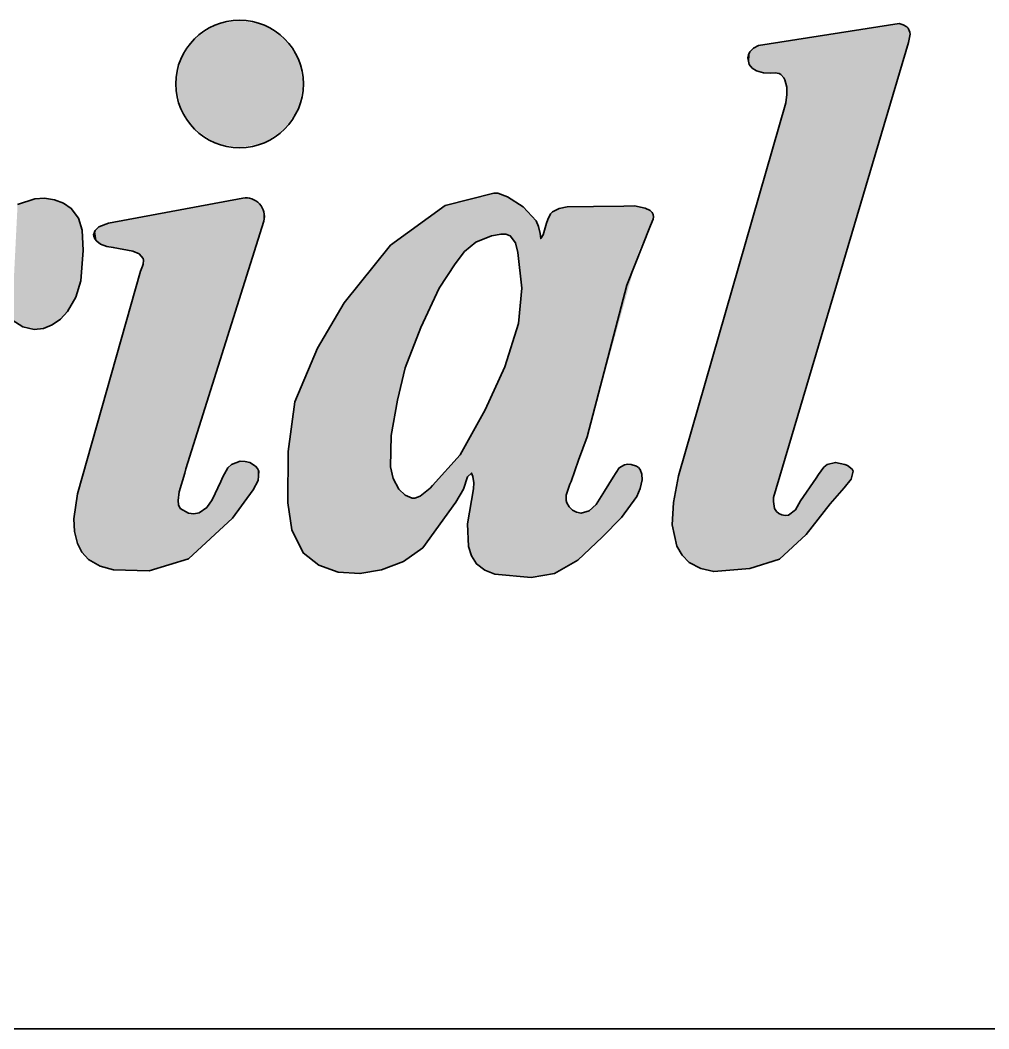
# Model space of a CAD drawing. Extents: x 23 to 417, y 3 to 294.
# Drawn here: x 306.885 to 309.359, y 38.237 to 40.814 of the extents above; entities that cross this region are included whole.
import ezdxf

# ---------------------------------------------------------------- set-up
doc = ezdxf.new("R2010")
doc.units = 0

msp = doc.modelspace()

# ---------------------------------------------------------------- linework, layer by layer
at = {"color": 6, "lineweight": 35, "ltscale": 0.009087}
msp.add_line((308.7708, 40.7486), (309.1299, 40.8052), dxfattribs=at)
msp.add_line((308.7708, 40.7486), (309.1299, 40.8052), dxfattribs=at)
at = {"color": 6, "lineweight": 35, "ltscale": 0.030318}
msp.add_line((309.1541, 40.7568), (308.8086, 39.5943), dxfattribs=at)
msp.add_line((309.1541, 40.7568), (308.8086, 39.5943), dxfattribs=at)
at = {"color": 6, "lineweight": 35, "ltscale": 0.024773}
msp.add_line((308.8408, 40.6021), (308.5667, 39.6498), dxfattribs=at)
msp.add_line((308.8408, 40.6021), (308.5667, 39.6498), dxfattribs=at)
at = {"color": 6, "lineweight": 35, "ltscale": 0.008709}
msp.add_line((307.1109, 40.295), (307.4534, 40.3589), dxfattribs=at)
msp.add_line((307.1109, 40.295), (307.4534, 40.3589), dxfattribs=at)
at = {"color": 6, "lineweight": 35, "ltscale": 0.016579}
msp.add_line((307.5073, 40.3003), (307.3083, 39.6677), dxfattribs=at)
msp.add_line((307.5073, 40.3003), (307.3083, 39.6677), dxfattribs=at)
at = {"color": 6, "lineweight": 35, "ltscale": 0.014777}
msp.add_line((307.1926, 40.1729), (307.0314, 39.6042), dxfattribs=at)
msp.add_line((307.1926, 40.1729), (307.0314, 39.6042), dxfattribs=at)
at = {"color": 7, "lineweight": 35}
msp.add_line((250.7625, 38.2375), (337.7625, 38.2375), dxfattribs=at)
at = {"color": 6, "lineweight": 35}
for points in [[(309.1299, 40.8052), (309.1403, 40.8021), (309.1492, 40.7969), (309.1527, 40.7929), (309.1573, 40.783), (309.1581, 40.7777), (309.1541, 40.7568)], [(309.1299, 40.8052), (309.1403, 40.8021), (309.1492, 40.7969), (309.1527, 40.7929), (309.1573, 40.783), (309.1581, 40.7777), (309.1541, 40.7568)], [(308.7708, 40.7486), (308.7581, 40.7419), (308.7483, 40.7327), (308.745, 40.7254), (308.7437, 40.7172), (308.7471, 40.7008), (308.7548, 40.6909), (308.7654, 40.684), (308.7831, 40.6789), (308.802, 40.6785), (308.813, 40.6791), (308.8231, 40.6775), (308.8277, 40.6748), (308.8352, 40.6663), (308.838, 40.6611), (308.843, 40.6427), (308.8432, 40.6239), (308.8408, 40.6021)], [(308.7708, 40.7486), (308.7581, 40.7419), (308.7483, 40.7327), (308.745, 40.7254), (308.7437, 40.7172), (308.7471, 40.7008), (308.7548, 40.6909), (308.7654, 40.684), (308.7831, 40.6789), (308.802, 40.6785), (308.813, 40.6791), (308.8231, 40.6775), (308.8277, 40.6748), (308.8352, 40.6663), (308.838, 40.6611), (308.843, 40.6427), (308.8432, 40.6239), (308.8408, 40.6021)], [(306.8783, 40.3431), (306.922, 40.3575), (306.9474, 40.3588), (306.9729, 40.3551), (306.9958, 40.3466), (307.0155, 40.333), (307.0336, 40.3081), (307.0433, 40.2776), (307.0458, 40.2251), (307.04, 40.1477), (307.027, 40.1063), (307.0057, 40.0696), (306.988, 40.0502), (306.9669, 40.0352), (306.9446, 40.0263), (306.9211, 40.0234), (306.8916, 40.03), (306.8637, 40.0484)], [(306.8783, 40.3431), (306.922, 40.3575), (306.9474, 40.3588), (306.9729, 40.3551), (306.9958, 40.3466), (307.0155, 40.333), (307.0336, 40.3081), (307.0433, 40.2776), (307.0458, 40.2251), (307.04, 40.1477), (307.027, 40.1063), (307.0057, 40.0696), (306.988, 40.0502), (306.9669, 40.0352), (306.9446, 40.0263), (306.9211, 40.0234), (306.8916, 40.03), (306.8637, 40.0484)], [(307.1109, 40.295), (307.086, 40.2856), (307.0766, 40.2765), (307.0724, 40.2652), (307.0727, 40.2618), (307.0754, 40.2551), (307.0804, 40.2489), (307.0901, 40.2415), (307.1061, 40.2356), (307.1225, 40.2334), (307.1731, 40.2238), (307.1888, 40.2166), (307.1987, 40.2053), (307.1997, 40.2007), (307.1989, 40.1905), (307.1975, 40.1854), (307.1926, 40.1729)], [(307.1109, 40.295), (307.086, 40.2856), (307.0766, 40.2765), (307.0724, 40.2652), (307.0727, 40.2618), (307.0754, 40.2551), (307.0804, 40.2489), (307.0901, 40.2415), (307.1061, 40.2356), (307.1225, 40.2334), (307.1731, 40.2238), (307.1888, 40.2166), (307.1987, 40.2053), (307.1997, 40.2007), (307.1989, 40.1905), (307.1975, 40.1854), (307.1926, 40.1729)], [(307.0314, 39.6042), (307.0224, 39.5403), (307.0233, 39.5081), (307.031, 39.477), (307.0427, 39.455), (307.0592, 39.4365), (307.0893, 39.419), (307.1236, 39.4095), (307.2146, 39.4071), (307.3152, 39.4376), (307.427, 39.5415), (307.48, 39.6137), (307.4928, 39.6381), (307.4944, 39.6618), (307.491, 39.6686), (307.4857, 39.6746), (307.4716, 39.6836), (307.4595, 39.6868), (307.4471, 39.687), (307.4248, 39.6789), (307.4157, 39.6703), (307.4028, 39.6475), (307.3977, 39.6351), (307.3755, 39.5883), (307.3616, 39.5686), (307.342, 39.5554), (307.3288, 39.5531), (307.315, 39.5543), (307.2935, 39.5668), (307.2893, 39.5759), (307.2881, 39.5865), (307.2911, 39.6093), (307.3053, 39.6566), (307.3083, 39.6677)], [(307.0314, 39.6042), (307.0224, 39.5403), (307.0233, 39.5081), (307.031, 39.477), (307.0427, 39.455), (307.0592, 39.4365), (307.0893, 39.419), (307.1236, 39.4095), (307.2146, 39.4071), (307.3152, 39.4376), (307.427, 39.5415), (307.48, 39.6137), (307.4928, 39.6381), (307.4944, 39.6618), (307.491, 39.6686), (307.4857, 39.6746), (307.4716, 39.6836), (307.4595, 39.6868), (307.4471, 39.687), (307.4248, 39.6789), (307.4157, 39.6703), (307.4028, 39.6475), (307.3977, 39.6351), (307.3755, 39.5883), (307.3616, 39.5686), (307.342, 39.5554), (307.3288, 39.5531), (307.315, 39.5543), (307.2935, 39.5668), (307.2893, 39.5759), (307.2881, 39.5865), (307.2911, 39.6093), (307.3053, 39.6566), (307.3083, 39.6677)], [(308.5667, 39.6498), (308.5536, 39.5815), (308.5503, 39.5247), (308.5624, 39.4702), (308.5757, 39.4475), (308.594, 39.4287), (308.6235, 39.4129), (308.6566, 39.4055), (308.7485, 39.4136), (308.8247, 39.4371), (308.8928, 39.5004), (308.9538, 39.578), (308.9894, 39.6196), (309.0077, 39.6413), (309.0129, 39.6621), (309.0097, 39.6673), (308.9982, 39.6759), (308.9911, 39.6792), (308.9673, 39.6842), (308.9461, 39.6792), (308.9376, 39.6724), (308.924, 39.6536), (308.9177, 39.6435), (308.878, 39.5856), (308.8651, 39.5634), (308.8472, 39.5495), (308.8392, 39.5489), (308.8307, 39.5505), (308.8228, 39.5539), (308.8164, 39.559), (308.8118, 39.5663), (308.8087, 39.5844), (308.8086, 39.5943)], [(308.5667, 39.6498), (308.5536, 39.5815), (308.5503, 39.5247), (308.5624, 39.4702), (308.5757, 39.4475), (308.594, 39.4287), (308.6235, 39.4129), (308.6566, 39.4055), (308.7485, 39.4136), (308.8247, 39.4371), (308.8928, 39.5004), (308.9538, 39.578), (308.9894, 39.6196), (309.0077, 39.6413), (309.0129, 39.6621), (309.0097, 39.6673), (308.9982, 39.6759), (308.9911, 39.6792), (308.9673, 39.6842), (308.9461, 39.6792), (308.9376, 39.6724), (308.924, 39.6536), (308.9177, 39.6435), (308.878, 39.5856), (308.8651, 39.5634), (308.8472, 39.5495), (308.8392, 39.5489), (308.8307, 39.5505), (308.8228, 39.5539), (308.8164, 39.559), (308.8118, 39.5663), (308.8087, 39.5844), (308.8086, 39.5943)]]:
    msp.add_lwpolyline(points, dxfattribs=at)
for points in [[(308.0947, 40.3714), (307.9707, 40.3399), (307.8309, 40.239), (307.7121, 40.0918), (307.6445, 39.9755), (307.5866, 39.8386), (307.5696, 39.7118), (307.569, 39.5808), (307.5789, 39.5121), (307.6077, 39.4529), (307.6476, 39.4216), (307.6969, 39.404), (307.7526, 39.4002), (307.8075, 39.4095), (307.8638, 39.431), (307.9131, 39.4657), (307.9976, 39.5828), (308.0169, 39.6156), (308.0276, 39.6469), (308.0378, 39.657), (308.0415, 39.6485), (308.0439, 39.6321), (308.0426, 39.6164), (308.0273, 39.5274), (308.0303, 39.4693), (308.0377, 39.4454), (308.0505, 39.4248), (308.0718, 39.4087), (308.0976, 39.3986), (308.19, 39.39), (308.2495, 39.4008), (308.3089, 39.4347), (308.3714, 39.4933), (308.4207, 39.5435), (308.4601, 39.5967), (308.4688, 39.6174), (308.4732, 39.6399), (308.473, 39.6538), (308.4686, 39.6661), (308.4643, 39.671), (308.4587, 39.6749), (308.4454, 39.6792), (308.437, 39.6794), (308.4287, 39.6779), (308.4146, 39.67), (308.3999, 39.6468), (308.3775, 39.6106), (308.3559, 39.5766), (308.3385, 39.5607), (308.3174, 39.5543), (308.3061, 39.5567), (308.2956, 39.5625), (308.2869, 39.5707), (308.2811, 39.5805), (308.2793, 39.587), (308.2796, 39.6005), (308.289, 39.6283), (308.2919, 39.6353), (308.3112, 39.69), (308.3328, 39.7494), (308.4348, 40.1371), (308.4951, 40.2894), (308.5019, 40.3057), (308.5026, 40.3115), (308.5019, 40.3171), (308.499, 40.3227), (308.4942, 40.3273), (308.4815, 40.3339), (308.4538, 40.3392), (308.4264, 40.3387), (308.3496, 40.3381), (308.2824, 40.3369), (308.2616, 40.3326), (308.2446, 40.3243), (308.2398, 40.3192), (308.2328, 40.3048), (308.2296, 40.2949), (308.2211, 40.2658), (308.2147, 40.256), (308.2129, 40.2686), (308.2092, 40.2866), (308.2027, 40.3015), (308.1697, 40.3369), (308.1296, 40.3626), (308.1047, 40.3714)], [(308.0947, 40.3714), (307.9707, 40.3399), (307.8309, 40.239), (307.7121, 40.0918), (307.6445, 39.9755), (307.5866, 39.8386), (307.5696, 39.7118), (307.569, 39.5808), (307.5789, 39.5121), (307.6077, 39.4529), (307.6476, 39.4216), (307.6969, 39.404), (307.7526, 39.4002), (307.8075, 39.4095), (307.8638, 39.431), (307.9131, 39.4657), (307.9976, 39.5828), (308.0169, 39.6156), (308.0276, 39.6469), (308.0378, 39.657), (308.0415, 39.6485), (308.0439, 39.6321), (308.0426, 39.6164), (308.0273, 39.5274), (308.0303, 39.4693), (308.0377, 39.4454), (308.0505, 39.4248), (308.0718, 39.4087), (308.0976, 39.3986), (308.19, 39.39), (308.2495, 39.4008), (308.3089, 39.4347), (308.3714, 39.4933), (308.4207, 39.5435), (308.4601, 39.5967), (308.4688, 39.6174), (308.4732, 39.6399), (308.473, 39.6538), (308.4686, 39.6661), (308.4643, 39.671), (308.4587, 39.6749), (308.4454, 39.6792), (308.437, 39.6794), (308.4287, 39.6779), (308.4146, 39.67), (308.3999, 39.6468), (308.3775, 39.6106), (308.3559, 39.5766), (308.3385, 39.5607), (308.3174, 39.5543), (308.3061, 39.5567), (308.2956, 39.5625), (308.2869, 39.5707), (308.2811, 39.5805), (308.2793, 39.587), (308.2796, 39.6005), (308.289, 39.6283), (308.2919, 39.6353), (308.3112, 39.69), (308.3328, 39.7494), (308.4348, 40.1371), (308.4951, 40.2894), (308.5019, 40.3057), (308.5026, 40.3115), (308.5019, 40.3171), (308.499, 40.3227), (308.4942, 40.3273), (308.4815, 40.3339), (308.4538, 40.3392), (308.4264, 40.3387), (308.3496, 40.3381), (308.2824, 40.3369), (308.2616, 40.3326), (308.2446, 40.3243), (308.2398, 40.3192), (308.2328, 40.3048), (308.2296, 40.2949), (308.2211, 40.2658), (308.2147, 40.256), (308.2129, 40.2686), (308.2092, 40.2866), (308.2027, 40.3015), (308.1697, 40.3369), (308.1296, 40.3626), (308.1047, 40.3714)], [(308.089, 40.2628), (308.0485, 40.2469), (308.0196, 40.2225), (307.9956, 40.1917), (307.9552, 40.1288), (307.9086, 40.0288), (307.8685, 39.9253), (307.8485, 39.8435), (307.8329, 39.7529), (307.8305, 39.6725), (307.8373, 39.6428), (307.8524, 39.6155), (307.868, 39.6005), (307.886, 39.5928), (307.8929, 39.593), (307.9064, 39.5978), (307.9322, 39.6187), (307.9383, 39.6249), (308.0086, 39.7037), (308.0727, 39.8185), (308.1227, 39.9286), (308.1581, 40.0388), (308.166, 40.1291), (308.1562, 40.2204), (308.15, 40.2449), (308.1368, 40.2627), (308.1256, 40.2667), (308.1131, 40.2674)], [(308.089, 40.2628), (308.0485, 40.2469), (308.0196, 40.2225), (307.9956, 40.1917), (307.9552, 40.1288), (307.9086, 40.0288), (307.8685, 39.9253), (307.8485, 39.8435), (307.8329, 39.7529), (307.8305, 39.6725), (307.8373, 39.6428), (307.8524, 39.6155), (307.868, 39.6005), (307.886, 39.5928), (307.8929, 39.593), (307.9064, 39.5978), (307.9322, 39.6187), (307.9383, 39.6249), (308.0086, 39.7037), (308.0727, 39.8185), (308.1227, 39.9286), (308.1581, 40.0388), (308.166, 40.1291), (308.1562, 40.2204), (308.15, 40.2449), (308.1368, 40.2627), (308.1256, 40.2667), (308.1131, 40.2674)]]:
    msp.add_lwpolyline(points, close=True, dxfattribs=at)
msp.add_circle((307.4453, 40.6508), 0.1629, dxfattribs=at)
msp.add_circle((307.4453, 40.6508), 0.1629, dxfattribs=at)
msp.add_arc((307.4616, 40.3124), 0.0472, 345.222, 100.0834, dxfattribs=at)
msp.add_arc((307.4616, 40.3124), 0.0472, 345.222, 100.0834, dxfattribs=at)
at = {"color": 6, "lineweight": 5}
for points in [[(307.5958, 40.5884), (307.3302, 40.7659), (307.4453, 40.8136), (307.383, 40.8012)], [(307.5958, 40.5884), (307.3302, 40.7659), (307.4453, 40.8136), (307.383, 40.8012)], [(307.5958, 40.5884), (307.4453, 40.8136), (307.5605, 40.7659), (307.5077, 40.8012)], [(307.5958, 40.5884), (307.4453, 40.8136), (307.5605, 40.7659), (307.5077, 40.8012)], [(309.1299, 40.8052), (308.7708, 40.7486), (308.802, 40.6785), (308.7831, 40.6789)], [(309.1299, 40.8052), (308.7831, 40.6789), (308.7708, 40.7486)], [(309.1299, 40.8052), (308.813, 40.6791), (308.7831, 40.6789), (308.802, 40.6785)], [(309.1299, 40.8052), (308.802, 40.6785), (308.8231, 40.6775), (308.813, 40.6791)], [(309.1299, 40.8052), (308.8277, 40.6748), (308.813, 40.6791), (308.8231, 40.6775)], [(309.1299, 40.8052), (308.8231, 40.6775), (308.8352, 40.6663), (308.8277, 40.6748)], [(309.1299, 40.8052), (308.838, 40.6611), (308.8277, 40.6748), (308.8352, 40.6663)], [(309.1299, 40.8052), (308.8352, 40.6663), (308.843, 40.6427), (308.838, 40.6611)], [(309.1299, 40.8052), (308.8432, 40.6239), (308.838, 40.6611), (308.843, 40.6427)], [(309.1299, 40.8052), (308.843, 40.6427), (309.1541, 40.7568), (308.8432, 40.6239)], [(309.1541, 40.7568), (308.8432, 40.6239), (309.1403, 40.8021), (309.1299, 40.8052)], [(309.1299, 40.8052), (309.1541, 40.7568), (309.1403, 40.8021)], [(309.1541, 40.7568), (309.1527, 40.7929), (309.1403, 40.8021), (309.1492, 40.7969)], [(309.1541, 40.7568), (309.1403, 40.8021), (309.1527, 40.7929), (309.1492, 40.7969)], [(309.1541, 40.7568), (309.1581, 40.7777), (309.1527, 40.7929), (309.1573, 40.783)], [(309.1541, 40.7568), (309.1527, 40.7929), (309.1581, 40.7777), (309.1573, 40.783)], [(307.5958, 40.5884), (307.2825, 40.6508), (307.3302, 40.7659), (307.2949, 40.7131)], [(307.5958, 40.5884), (307.2825, 40.6508), (307.3302, 40.7659), (307.2949, 40.7131)], [(307.5958, 40.5884), (307.5605, 40.7659), (307.6082, 40.6508), (307.5958, 40.7131)], [(307.5958, 40.5884), (307.5605, 40.7659), (307.6082, 40.6508), (307.5958, 40.7131)], [(308.8408, 40.6021), (308.8086, 39.5943), (308.8432, 40.6239), (309.1541, 40.7568)], [(309.1541, 40.7568), (308.8086, 39.5943), (308.8432, 40.6239), (308.8408, 40.6021)], [(308.7437, 40.7172), (308.745, 40.7254), (308.7471, 40.7008), (308.7483, 40.7327)], [(308.7548, 40.6909), (308.7483, 40.7327), (308.7471, 40.7008), (308.745, 40.7254)], [(308.7471, 40.7008), (308.7483, 40.7327), (308.7548, 40.6909), (308.7581, 40.7419)], [(308.7654, 40.684), (308.7581, 40.7419), (308.7548, 40.6909), (308.7483, 40.7327)], [(308.7548, 40.6909), (308.7581, 40.7419), (308.7654, 40.684), (308.7708, 40.7486)], [(308.7831, 40.6789), (308.7708, 40.7486), (308.7654, 40.684), (308.7581, 40.7419)], [(308.7654, 40.684), (308.7708, 40.7486), (308.7831, 40.6789)], [(308.7471, 40.7008), (308.745, 40.7254), (308.7437, 40.7172)], [(307.5958, 40.5884), (307.3302, 40.5356), (307.2825, 40.6508), (307.2949, 40.5884)], [(307.5958, 40.5884), (307.3302, 40.5356), (307.2825, 40.6508), (307.2949, 40.5884)], [(308.8408, 40.6021), (308.5667, 39.6498), (308.594, 39.4287), (308.5757, 39.4475)], [(308.8408, 40.6021), (308.594, 39.4287), (308.5667, 39.6498), (308.5757, 39.4475)], [(308.8408, 40.6021), (308.594, 39.4287), (308.6566, 39.4055), (308.6235, 39.4129)], [(308.8408, 40.6021), (308.6566, 39.4055), (308.594, 39.4287), (308.6235, 39.4129)], [(308.8408, 40.6021), (308.6566, 39.4055), (308.8086, 39.5943), (308.7485, 39.4136)], [(308.8408, 40.6021), (308.8086, 39.5943), (308.6566, 39.4055), (308.7485, 39.4136)], [(307.5958, 40.5884), (307.4453, 40.4879), (307.3302, 40.5356), (307.383, 40.5003)], [(307.5958, 40.5884), (307.4453, 40.4879), (307.3302, 40.5356), (307.383, 40.5003)], [(307.5958, 40.5884), (307.5605, 40.5356), (307.4453, 40.4879), (307.5077, 40.5003)], [(307.5958, 40.5884), (307.5605, 40.5356), (307.4453, 40.4879), (307.5077, 40.5003)], [(308.0947, 40.3714), (307.9707, 40.3399), (308.0196, 40.2225), (307.9956, 40.1917)], [(308.0947, 40.3714), (307.9707, 40.3399), (308.0196, 40.2225), (307.9956, 40.1917)], [(308.0947, 40.3714), (308.0196, 40.2225), (308.089, 40.2628), (308.0485, 40.2469)], [(308.0947, 40.3714), (308.0196, 40.2225), (308.089, 40.2628), (308.0485, 40.2469)], [(308.0947, 40.3714), (308.089, 40.2628), (308.1047, 40.3714), (308.1131, 40.2674)], [(308.0947, 40.3714), (308.089, 40.2628), (308.1047, 40.3714), (308.1131, 40.2674)], [(308.1296, 40.3626), (308.1047, 40.3714), (308.1256, 40.2667), (308.1131, 40.2674)], [(308.1296, 40.3626), (308.1047, 40.3714), (308.1256, 40.2667), (308.1131, 40.2674)], [(306.8916, 40.03), (306.8637, 40.0484), (306.922, 40.3575), (306.8783, 40.3431)], [(306.8783, 40.3431), (306.8637, 40.0484), (306.922, 40.3575), (306.8916, 40.03)], [(306.8916, 40.03), (306.922, 40.3575), (306.9211, 40.0234)], [(306.8916, 40.03), (306.9211, 40.0234), (306.922, 40.3575), (306.9446, 40.0263)], [(306.9211, 40.0234), (306.922, 40.3575), (306.9446, 40.0263), (306.9474, 40.3588)], [(306.922, 40.3575), (306.9446, 40.0263), (306.9474, 40.3588), (306.9669, 40.0352)], [(306.9446, 40.0263), (306.9474, 40.3588), (306.9669, 40.0352), (306.9729, 40.3551)], [(306.9474, 40.3588), (306.9669, 40.0352), (306.9729, 40.3551), (306.988, 40.0502)], [(306.9669, 40.0352), (306.9729, 40.3551), (306.988, 40.0502), (306.9958, 40.3466)], [(306.9729, 40.3551), (306.988, 40.0502), (306.9958, 40.3466), (307.0057, 40.0696)], [(306.988, 40.0502), (306.9958, 40.3466), (307.0057, 40.0696), (307.0155, 40.333)], [(306.9958, 40.3466), (307.0057, 40.0696), (307.0155, 40.333), (307.027, 40.1063)], [(307.4534, 40.3589), (307.1109, 40.295), (307.1731, 40.2238), (307.1225, 40.2334)], [(307.453, 40.3588), (307.1225, 40.2334), (307.1109, 40.295)], [(307.453, 40.3588), (307.1888, 40.2166), (307.1225, 40.2334), (307.1731, 40.2238)], [(307.4534, 40.3589), (307.1731, 40.2238), (307.1987, 40.2053), (307.1888, 40.2166)], [(307.453, 40.3588), (307.1997, 40.2007), (307.1888, 40.2166), (307.1987, 40.2053)], [(307.4534, 40.3589), (307.1987, 40.2053), (307.2146, 39.4071), (307.1997, 40.2007)], [(307.2146, 39.4071), (307.1997, 40.2007), (307.2911, 39.6093), (307.453, 40.3588)], [(307.4534, 40.3589), (307.2146, 39.4071), (307.3053, 39.6566), (307.2911, 39.6093)], [(307.3053, 39.6566), (307.2911, 39.6093), (307.3083, 39.6677), (307.453, 40.3588)], [(307.4534, 40.3589), (307.3053, 39.6566), (307.3083, 39.6677)], [(307.5067, 40.2982), (307.3083, 39.6677), (307.4593, 40.3596), (307.453, 40.3588)], [(307.5067, 40.2982), (307.4534, 40.3589), (307.3083, 39.6677)], [(307.5067, 40.2982), (307.4652, 40.3595), (307.4534, 40.3589), (307.4593, 40.3596)], [(307.5067, 40.2982), (307.4593, 40.3596), (307.471, 40.3587), (307.4652, 40.3595)], [(307.5067, 40.2982), (307.4767, 40.3571), (307.4652, 40.3595), (307.471, 40.3587)], [(307.5067, 40.2982), (307.471, 40.3587), (307.4822, 40.3549), (307.4767, 40.3571)], [(307.5067, 40.2982), (307.4874, 40.352), (307.4767, 40.3571), (307.4822, 40.3549)], [(307.5067, 40.2982), (307.4822, 40.3549), (307.4921, 40.3485), (307.4874, 40.352)], [(307.5067, 40.2982), (307.4964, 40.3444), (307.4874, 40.352), (307.4921, 40.3485)], [(307.5067, 40.2982), (307.4921, 40.3485), (307.5001, 40.3398), (307.4964, 40.3444)], [(307.5067, 40.2982), (307.5032, 40.3348), (307.4964, 40.3444), (307.5001, 40.3398)], [(308.1296, 40.3626), (308.1256, 40.2667), (308.1368, 40.2627)], [(308.1296, 40.3626), (308.1256, 40.2667), (308.1368, 40.2627)], [(308.1697, 40.3369), (308.1296, 40.3626), (308.15, 40.2449), (308.1368, 40.2627)], [(308.1697, 40.3369), (308.1296, 40.3626), (308.15, 40.2449), (308.1368, 40.2627)], [(307.0057, 40.0696), (307.0155, 40.333), (307.027, 40.1063), (307.0336, 40.3081)], [(307.0155, 40.333), (307.027, 40.1063), (307.0336, 40.3081), (307.04, 40.1477)], [(307.5067, 40.2982), (307.5001, 40.3398), (307.5057, 40.3294), (307.5032, 40.3348)], [(307.5067, 40.2982), (307.5075, 40.3237), (307.5032, 40.3348), (307.5057, 40.3294)], [(307.5067, 40.2982), (307.5057, 40.3294), (307.5073, 40.3003), (307.5075, 40.3237)], [(307.5067, 40.2982), (307.5073, 40.3003), (307.5075, 40.3237), (307.5085, 40.3061)], [(307.5085, 40.3061), (307.5073, 40.3003), (307.5086, 40.3179), (307.5075, 40.3237)], [(307.5075, 40.3237), (307.5085, 40.3061), (307.5086, 40.3179), (307.5089, 40.312)], [(307.5085, 40.3061), (307.5086, 40.3179), (307.5089, 40.312)], [(307.9707, 40.3399), (307.8309, 40.239), (307.9086, 40.0288), (307.8685, 39.9253)], [(307.9707, 40.3399), (307.8309, 40.239), (307.9086, 40.0288), (307.8685, 39.9253)], [(307.9707, 40.3399), (307.9086, 40.0288), (307.9956, 40.1917), (307.9552, 40.1288)], [(307.9707, 40.3399), (307.9086, 40.0288), (307.9956, 40.1917), (307.9552, 40.1288)], [(308.1697, 40.3369), (308.15, 40.2449), (308.166, 40.1291), (308.1562, 40.2204)], [(308.1697, 40.3369), (308.15, 40.2449), (308.166, 40.1291), (308.1562, 40.2204)], [(308.1697, 40.3369), (308.166, 40.1291), (308.2027, 40.3015), (308.19, 39.39)], [(308.1697, 40.3369), (308.166, 40.1291), (308.2027, 40.3015), (308.19, 39.39)], [(308.2495, 39.4008), (308.2446, 40.3243), (308.2328, 40.3048), (308.2398, 40.3192)], [(308.2495, 39.4008), (308.2446, 40.3243), (308.2328, 40.3048), (308.2398, 40.3192)], [(308.2446, 40.3243), (308.2495, 39.4008), (308.2616, 40.3326), (308.2793, 39.587)], [(308.2446, 40.3243), (308.2495, 39.4008), (308.2616, 40.3326), (308.2793, 39.587)], [(308.2616, 40.3326), (308.2793, 39.587), (308.2824, 40.3369), (308.2796, 39.6005)], [(308.2616, 40.3326), (308.2793, 39.587), (308.2824, 40.3369), (308.2796, 39.6005)], [(308.2824, 40.3369), (308.2796, 39.6005), (308.289, 39.6283)], [(308.2824, 40.3369), (308.2796, 39.6005), (308.289, 39.6283)], [(308.3496, 40.3381), (308.2824, 40.3369), (308.2919, 39.6353), (308.289, 39.6283)], [(308.3496, 40.3381), (308.2824, 40.3369), (308.2919, 39.6353), (308.289, 39.6283)], [(308.3496, 40.3381), (308.2919, 39.6353), (308.3328, 39.7494), (308.3112, 39.69)], [(308.3496, 40.3381), (308.2919, 39.6353), (308.3328, 39.7494), (308.3112, 39.69)], [(308.4648, 40.2235), (308.3496, 40.3381), (308.3328, 39.7494)], [(308.4648, 40.2235), (308.3496, 40.3381), (308.3328, 39.7494)], [(308.4648, 40.2235), (308.4538, 40.3392), (308.3496, 40.3381), (308.4264, 40.3387)], [(308.4648, 40.2235), (308.4538, 40.3392), (308.3496, 40.3381), (308.4264, 40.3387)], [(308.4648, 40.2235), (308.4951, 40.2894), (308.4538, 40.3392), (308.4815, 40.3339)], [(308.4648, 40.2235), (308.4951, 40.2894), (308.4538, 40.3392), (308.4815, 40.3339)], [(308.4951, 40.2894), (308.4942, 40.3273), (308.4815, 40.3339)], [(308.4951, 40.2894), (308.4942, 40.3273), (308.4815, 40.3339)], [(308.5019, 40.3057), (308.499, 40.3227), (308.4951, 40.2894), (308.4942, 40.3273)], [(308.5019, 40.3057), (308.499, 40.3227), (308.4951, 40.2894), (308.4942, 40.3273)], [(308.5026, 40.3115), (308.5019, 40.3171), (308.5019, 40.3057), (308.499, 40.3227)], [(308.5026, 40.3115), (308.5019, 40.3171), (308.5019, 40.3057), (308.499, 40.3227)], [(307.027, 40.1063), (307.0336, 40.3081), (307.04, 40.1477), (307.0433, 40.2776)], [(307.0336, 40.3081), (307.04, 40.1477), (307.0433, 40.2776), (307.0458, 40.2251)], [(307.1109, 40.295), (307.0901, 40.2415), (307.086, 40.2856), (307.0804, 40.2489)], [(307.086, 40.2856), (307.0901, 40.2415), (307.1109, 40.295), (307.1061, 40.2356)], [(307.1225, 40.2334), (307.1061, 40.2356), (307.1109, 40.295), (307.0901, 40.2415)], [(307.1109, 40.295), (307.1061, 40.2356), (307.1225, 40.2334)], [(308.2495, 39.4008), (308.2027, 40.3015), (308.19, 39.39)], [(308.2495, 39.4008), (308.2027, 40.3015), (308.19, 39.39)], [(308.2495, 39.4008), (308.2129, 40.2686), (308.2027, 40.3015), (308.2092, 40.2866)], [(308.2495, 39.4008), (308.2129, 40.2686), (308.2027, 40.3015), (308.2092, 40.2866)], [(308.2495, 39.4008), (308.2328, 40.3048), (308.2211, 40.2658), (308.2296, 40.2949)], [(308.2495, 39.4008), (308.2328, 40.3048), (308.2211, 40.2658), (308.2296, 40.2949)], [(307.04, 40.1477), (307.0433, 40.2776), (307.0458, 40.2251)], [(307.0727, 40.2618), (307.0766, 40.2765), (307.0724, 40.2652)], [(307.0766, 40.2765), (307.0727, 40.2618), (307.0724, 40.2652)], [(307.0727, 40.2618), (307.0754, 40.2551), (307.0766, 40.2765), (307.0804, 40.2489)], [(307.0766, 40.2765), (307.0754, 40.2551), (307.0727, 40.2618)], [(307.086, 40.2856), (307.0804, 40.2489), (307.0766, 40.2765), (307.0754, 40.2551)], [(307.0766, 40.2765), (307.0804, 40.2489), (307.086, 40.2856), (307.0901, 40.2415)], [(308.2495, 39.4008), (308.2211, 40.2658), (308.2129, 40.2686), (308.2147, 40.256)], [(308.2495, 39.4008), (308.2211, 40.2658), (308.2129, 40.2686), (308.2147, 40.256)], [(307.8309, 40.239), (307.7121, 40.0918), (307.8075, 39.4095), (307.7526, 39.4002)], [(307.8309, 40.239), (307.7121, 40.0918), (307.8075, 39.4095), (307.7526, 39.4002)], [(307.8309, 40.239), (307.8075, 39.4095), (307.8329, 39.7529), (307.8305, 39.6725)], [(307.8309, 40.239), (307.8075, 39.4095), (307.8329, 39.7529), (307.8305, 39.6725)], [(307.8309, 40.239), (307.8329, 39.7529), (307.8685, 39.9253), (307.8485, 39.8435)], [(307.8309, 40.239), (307.8329, 39.7529), (307.8685, 39.9253), (307.8485, 39.8435)], [(307.2146, 39.4071), (307.1997, 40.2007), (307.1975, 40.1854), (307.1989, 40.1905)], [(307.2146, 39.4071), (307.1975, 40.1854), (307.1997, 40.2007), (307.1989, 40.1905)], [(307.1926, 40.1729), (307.0314, 39.6042), (307.0592, 39.4365), (307.0427, 39.455)], [(307.1926, 40.1729), (307.0592, 39.4365), (307.0314, 39.6042), (307.0427, 39.455)], [(307.1926, 40.1729), (307.0592, 39.4365), (307.1236, 39.4095), (307.0893, 39.419)], [(307.1926, 40.1729), (307.1236, 39.4095), (307.0592, 39.4365), (307.0893, 39.419)], [(307.2146, 39.4071), (307.1975, 40.1854), (307.1236, 39.4095), (307.1926, 40.1729)], [(307.2146, 39.4071), (307.1236, 39.4095), (307.1975, 40.1854), (307.1926, 40.1729)], [(308.1227, 39.9286), (308.19, 39.39), (308.1581, 40.0388), (308.166, 40.1291)], [(308.1227, 39.9286), (308.19, 39.39), (308.1581, 40.0388), (308.166, 40.1291)], [(307.6445, 39.9755), (307.6476, 39.4216), (307.7121, 40.0918), (307.6969, 39.404)], [(307.6445, 39.9755), (307.6476, 39.4216), (307.7121, 40.0918), (307.6969, 39.404)], [(307.7121, 40.0918), (307.6969, 39.404), (307.7526, 39.4002)], [(307.7121, 40.0918), (307.6969, 39.404), (307.7526, 39.4002)], [(307.5866, 39.8386), (307.6077, 39.4529), (307.6445, 39.9755), (307.6476, 39.4216)], [(307.5866, 39.8386), (307.6077, 39.4529), (307.6445, 39.9755), (307.6476, 39.4216)], [(308.0727, 39.8185), (308.0976, 39.3986), (308.1227, 39.9286), (308.19, 39.39)], [(308.0727, 39.8185), (308.0976, 39.3986), (308.1227, 39.9286), (308.19, 39.39)], [(307.5696, 39.7118), (307.5789, 39.5121), (307.5866, 39.8386), (307.6077, 39.4529)], [(307.5696, 39.7118), (307.5789, 39.5121), (307.5866, 39.8386), (307.6077, 39.4529)], [(308.0727, 39.8185), (308.0086, 39.7037), (308.0276, 39.6469), (308.0169, 39.6156)], [(308.0727, 39.8185), (308.0086, 39.7037), (308.0276, 39.6469), (308.0169, 39.6156)], [(308.0727, 39.8185), (308.0276, 39.6469), (308.0415, 39.6485), (308.0378, 39.657)], [(308.0727, 39.8185), (308.0276, 39.6469), (308.0415, 39.6485), (308.0378, 39.657)], [(308.0727, 39.8185), (308.0415, 39.6485), (308.0505, 39.4248), (308.0439, 39.6321)], [(308.0727, 39.8185), (308.0415, 39.6485), (308.0505, 39.4248), (308.0439, 39.6321)], [(308.0505, 39.4248), (308.0718, 39.4087), (308.0727, 39.8185), (308.0976, 39.3986)], [(308.0505, 39.4248), (308.0718, 39.4087), (308.0727, 39.8185), (308.0976, 39.3986)], [(307.5789, 39.5121), (307.5696, 39.7118), (307.569, 39.5808)], [(307.5789, 39.5121), (307.5696, 39.7118), (307.569, 39.5808)], [(307.9976, 39.5828), (308.0169, 39.6156), (307.9383, 39.6249), (308.0086, 39.7037)], [(307.9976, 39.5828), (308.0169, 39.6156), (307.9383, 39.6249), (308.0086, 39.7037)], [(307.427, 39.5415), (307.4248, 39.6789), (307.4028, 39.6475), (307.4157, 39.6703)], [(307.4157, 39.6703), (307.4248, 39.6789), (307.427, 39.5415), (307.4471, 39.687)], [(307.4471, 39.687), (307.4248, 39.6789), (307.48, 39.6137), (307.427, 39.5415)], [(307.427, 39.5415), (307.4471, 39.687), (307.48, 39.6137), (307.4595, 39.6868)], [(307.4471, 39.687), (307.48, 39.6137), (307.4595, 39.6868)], [(307.48, 39.6137), (307.4716, 39.6836), (307.4595, 39.6868)], [(307.4595, 39.6868), (307.4716, 39.6836), (307.48, 39.6137), (307.4857, 39.6746)], [(307.4928, 39.6381), (307.4857, 39.6746), (307.48, 39.6137), (307.4716, 39.6836)], [(307.48, 39.6137), (307.4857, 39.6746), (307.4928, 39.6381), (307.491, 39.6686)], [(307.4944, 39.6618), (307.491, 39.6686), (307.4928, 39.6381), (307.4857, 39.6746)], [(307.8638, 39.431), (307.8373, 39.6428), (307.8075, 39.4095), (307.8305, 39.6725)], [(307.8638, 39.431), (307.8373, 39.6428), (307.8075, 39.4095), (307.8305, 39.6725)], [(308.4207, 39.5435), (308.4287, 39.6779), (308.3999, 39.6468), (308.4146, 39.67)], [(308.4207, 39.5435), (308.4287, 39.6779), (308.3999, 39.6468), (308.4146, 39.67)], [(308.4601, 39.5967), (308.4287, 39.6779), (308.4207, 39.5435)], [(308.4601, 39.5967), (308.4287, 39.6779), (308.4207, 39.5435)], [(308.4601, 39.5967), (308.4454, 39.6792), (308.4287, 39.6779), (308.437, 39.6794)], [(308.4601, 39.5967), (308.4454, 39.6792), (308.4287, 39.6779), (308.437, 39.6794)], [(308.4601, 39.5967), (308.4643, 39.671), (308.4454, 39.6792), (308.4587, 39.6749)], [(308.4601, 39.5967), (308.4643, 39.671), (308.4454, 39.6792), (308.4587, 39.6749)], [(308.9538, 39.578), (308.9461, 39.6792), (308.924, 39.6536), (308.9376, 39.6724)], [(308.9538, 39.578), (308.924, 39.6536), (308.9376, 39.6724)], [(308.9376, 39.6724), (308.9461, 39.6792), (308.9538, 39.578), (308.9673, 39.6842)], [(308.9673, 39.6842), (308.9461, 39.6792), (308.9894, 39.6196), (308.9538, 39.578)], [(308.9538, 39.578), (308.9673, 39.6842), (308.9894, 39.6196), (308.9911, 39.6792)], [(308.9673, 39.6842), (308.9894, 39.6196), (308.9911, 39.6792)], [(309.0077, 39.6413), (308.9982, 39.6759), (308.9894, 39.6196), (308.9911, 39.6792)], [(309.0077, 39.6413), (308.9894, 39.6196), (308.9982, 39.6759), (308.9911, 39.6792)], [(309.0077, 39.6413), (309.0129, 39.6621), (308.9982, 39.6759), (309.0097, 39.6673)], [(309.0077, 39.6413), (308.9982, 39.6759), (309.0129, 39.6621), (309.0097, 39.6673)], [(307.427, 39.5415), (307.4028, 39.6475), (307.3755, 39.5883), (307.3977, 39.6351)], [(307.427, 39.5415), (307.3755, 39.5883), (307.4028, 39.6475), (307.3977, 39.6351)], [(307.427, 39.5415), (307.4028, 39.6475), (307.4157, 39.6703)], [(307.4928, 39.6381), (307.491, 39.6686), (307.4944, 39.6618)], [(308.4207, 39.5435), (308.3999, 39.6468), (308.3714, 39.4933), (308.3775, 39.6106)], [(308.4207, 39.5435), (308.3999, 39.6468), (308.3714, 39.4933), (308.3775, 39.6106)], [(308.4688, 39.6174), (308.4686, 39.6661), (308.4601, 39.5967), (308.4643, 39.671)], [(308.4688, 39.6174), (308.4686, 39.6661), (308.4601, 39.5967), (308.4643, 39.671)], [(308.4688, 39.6174), (308.4732, 39.6399), (308.4686, 39.6661), (308.473, 39.6538)], [(308.4688, 39.6174), (308.4732, 39.6399), (308.4686, 39.6661), (308.473, 39.6538)], [(308.5624, 39.4702), (308.5503, 39.5247), (308.5667, 39.6498), (308.5536, 39.5815)], [(308.5624, 39.4702), (308.5757, 39.4475), (308.5536, 39.5815), (308.5667, 39.6498)], [(308.5624, 39.4702), (308.5667, 39.6498), (308.5757, 39.4475)], [(308.9538, 39.578), (308.924, 39.6536), (308.8928, 39.5004), (308.9177, 39.6435)], [(308.8928, 39.5004), (308.9177, 39.6435), (308.9538, 39.578), (308.924, 39.6536)], [(307.8638, 39.431), (307.868, 39.6005), (307.8373, 39.6428), (307.8524, 39.6155)], [(307.8638, 39.431), (307.868, 39.6005), (307.8373, 39.6428), (307.8524, 39.6155)], [(307.9976, 39.5828), (307.9383, 39.6249), (307.9131, 39.4657), (307.9322, 39.6187)], [(307.9976, 39.5828), (307.9383, 39.6249), (307.9131, 39.4657), (307.9322, 39.6187)], [(308.0426, 39.6164), (308.0377, 39.4454), (308.0439, 39.6321), (308.0505, 39.4248)], [(308.0426, 39.6164), (308.0377, 39.4454), (308.0439, 39.6321), (308.0505, 39.4248)], [(308.8928, 39.5004), (308.9177, 39.6435), (308.8651, 39.5634), (308.878, 39.5856)], [(308.8651, 39.5634), (308.878, 39.5856), (308.8928, 39.5004), (308.9177, 39.6435)], [(307.0314, 39.6042), (307.0224, 39.5403), (307.031, 39.477), (307.0233, 39.5081)], [(307.0314, 39.6042), (307.0233, 39.5081), (307.0224, 39.5403)], [(307.0314, 39.6042), (307.0427, 39.455), (307.0233, 39.5081), (307.031, 39.477)], [(307.0314, 39.6042), (307.031, 39.477), (307.0427, 39.455)], [(307.2146, 39.4071), (307.2881, 39.5865), (307.2911, 39.6093)], [(307.2146, 39.4071), (307.2911, 39.6093), (307.2893, 39.5759), (307.2881, 39.5865)], [(307.9131, 39.4657), (307.868, 39.6005), (307.8638, 39.431)], [(307.9131, 39.4657), (307.868, 39.6005), (307.8638, 39.431)], [(307.9131, 39.4657), (307.8929, 39.593), (307.868, 39.6005), (307.886, 39.5928)], [(307.9131, 39.4657), (307.8929, 39.593), (307.868, 39.6005), (307.886, 39.5928)], [(307.9131, 39.4657), (307.9322, 39.6187), (307.8929, 39.593), (307.9064, 39.5978)], [(307.9131, 39.4657), (307.9322, 39.6187), (307.8929, 39.593), (307.9064, 39.5978)], [(308.0426, 39.6164), (308.0273, 39.5274), (308.0377, 39.4454), (308.0303, 39.4693)], [(308.0426, 39.6164), (308.0273, 39.5274), (308.0377, 39.4454), (308.0303, 39.4693)], [(308.3714, 39.4933), (308.3775, 39.6106), (308.3385, 39.5607), (308.3559, 39.5766)], [(308.3714, 39.4933), (308.3775, 39.6106), (308.3385, 39.5607), (308.3559, 39.5766)], [(307.3152, 39.4376), (307.2893, 39.5759), (307.2146, 39.4071), (307.2881, 39.5865)], [(307.3152, 39.4376), (307.2146, 39.4071), (307.2935, 39.5668), (307.2893, 39.5759)], [(307.315, 39.5543), (307.2935, 39.5668), (307.3152, 39.4376), (307.2893, 39.5759)], [(307.427, 39.5415), (307.3755, 39.5883), (307.342, 39.5554), (307.3616, 39.5686)], [(307.427, 39.5415), (307.342, 39.5554), (307.3755, 39.5883), (307.3616, 39.5686)], [(308.3089, 39.4347), (308.2811, 39.5805), (308.2495, 39.4008), (308.2793, 39.587)], [(308.3089, 39.4347), (308.2811, 39.5805), (308.2495, 39.4008), (308.2793, 39.587)], [(308.3089, 39.4347), (308.2956, 39.5625), (308.2811, 39.5805), (308.2869, 39.5707)], [(308.3089, 39.4347), (308.2956, 39.5625), (308.2811, 39.5805), (308.2869, 39.5707)], [(308.5624, 39.4702), (308.5536, 39.5815), (308.5503, 39.5247)], [(308.7485, 39.4136), (308.8087, 39.5844), (308.8086, 39.5943)], [(308.8087, 39.5844), (308.7485, 39.4136), (308.8086, 39.5943)], [(308.8247, 39.4371), (308.8087, 39.5844), (308.7485, 39.4136)], [(308.8247, 39.4371), (308.7485, 39.4136), (308.8118, 39.5663), (308.8087, 39.5844)], [(308.8247, 39.4371), (308.8164, 39.559), (308.8087, 39.5844), (308.8118, 39.5663)], [(307.3152, 39.4376), (307.2935, 39.5668), (307.3288, 39.5531), (307.315, 39.5543)], [(307.315, 39.5543), (307.3152, 39.4376), (307.3288, 39.5531)], [(307.427, 39.5415), (307.342, 39.5554), (307.3152, 39.4376), (307.3288, 39.5531)], [(307.427, 39.5415), (307.3152, 39.4376), (307.342, 39.5554), (307.3288, 39.5531)], [(308.3089, 39.4347), (308.3174, 39.5543), (308.2956, 39.5625), (308.3061, 39.5567)], [(308.3089, 39.4347), (308.3174, 39.5543), (308.2956, 39.5625), (308.3061, 39.5567)], [(308.3714, 39.4933), (308.3385, 39.5607), (308.3089, 39.4347), (308.3174, 39.5543)], [(308.3714, 39.4933), (308.3385, 39.5607), (308.3089, 39.4347), (308.3174, 39.5543)], [(308.8247, 39.4371), (308.8118, 39.5663), (308.8228, 39.5539), (308.8164, 39.559)], [(308.8247, 39.4371), (308.8307, 39.5505), (308.8164, 39.559), (308.8228, 39.5539)], [(308.8247, 39.4371), (308.8228, 39.5539), (308.8307, 39.5505)], [(308.8928, 39.5004), (308.8392, 39.5489), (308.8247, 39.4371), (308.8307, 39.5505)], [(308.8928, 39.5004), (308.8247, 39.4371), (308.8392, 39.5489), (308.8307, 39.5505)], [(308.8928, 39.5004), (308.8651, 39.5634), (308.8392, 39.5489), (308.8472, 39.5495)], [(308.8928, 39.5004), (308.8392, 39.5489), (308.8651, 39.5634), (308.8472, 39.5495)]]:
    msp.add_solid(points, dxfattribs=at)

doc.saveas('drawing.dxf')
